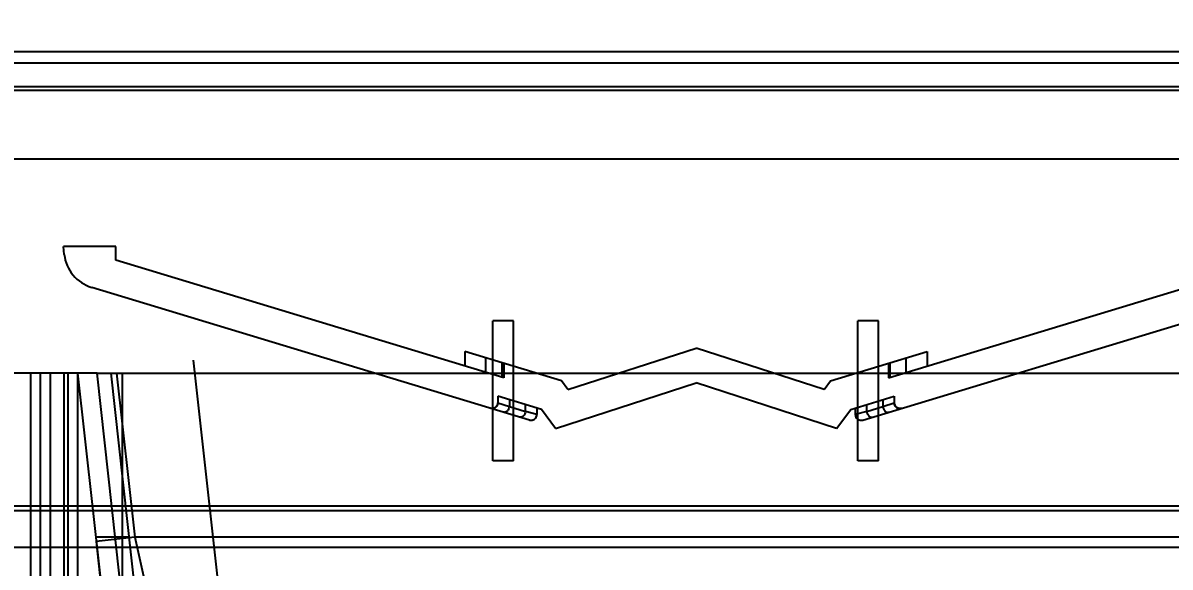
# Model space of a CAD drawing. Header units: millimetres. Extents: x -97344 to -49824, y -57049 to -40247.
# Drawn here: x -69574.2 to -69515.3, y -52818.8 to -52790.9 of the extents above; entities that cross this region are included whole.
import ezdxf

# ---------------------------------------------------------------- set-up
doc = ezdxf.new("R2010")
doc.units = ezdxf.units.MM
doc.header["$LTSCALE"] = 200
doc.header["$PDSIZE"] = -1
for name, color, linetype in [('06___PRT_ALL_SURFS', 7, 'Continuous'), ('DIM', 3, 'Continuous'), ('LAY0001', 7, 'Continuous')]:
    doc.layers.add(name, color=color, linetype=linetype)
doc.styles.add('TSSD_Dimension', font='tssdeng.shx', dxfattribs={"width": 0.7, "bigfont": 'hztxt.shx'})
doc.dimstyles.new('TSSD_20_20', dxfattribs={"dimtxt": 60, "dimasz": 20, "dimexe": 20, "dimexo": 50, "dimgap": 20, "dimtad": 1, "dimdec": 0, "dimzin": 0, "dimdsep": 46, "dimtxsty": 'TSSD_Dimension', "dimblk": 'ARCHTICK', "dimcen": 0, "dimdle": 20, "dimclrt": 7, "dimadec": 0, "dimazin": 0, "dimtfac": 1, "dimtdec": 0, "dimtix": 1, "dimtmove": 2, "dimatfit": 3, "dimfxl": 1, "dimtolj": 1, "dimtzin": 0, "dimarcsym": 0})

# ---------------------------------------------------------------- blocks, each defined once
blk = doc.blocks.new('23-D1020-B_EXTRUSION-MAIN-BODY_BASESTAND-0_5m_Absen-PL__363', base_point=(418.75, -61.98))
at = {"color": 7, "linetype": 'Continuous'}
for p, q in [((892.007, 18.02), (441.246, 18.02)), ((892.007, 17.82), (441.246, 17.82))]:
    blk.add_line(p, q, dxfattribs=at)
blk = doc.blocks.new('Top1', base_point=(668.75, -75.52))
blk.add_blockref('23-D1020-B_EXTRUSION-MAIN-BODY_BASESTAND-0_5m_Absen-PL__363', (418.75, -61.98))
blk = doc.blocks.new('*U1521')
blk.add_blockref('Top1', (0, -50.114))
blk = doc.blocks.new('*U1522')
at = {"layer": 'DIM', "color": 0, "linetype": 'ByBlock', "lineweight": -2, "transparency": 16777216}
blk.add_blockref('*U1521', (0, 0), dxfattribs=at)
blk = doc.blocks.new('2250')
at = {"color": 7, "linetype": 'Continuous'}
for p, q in [((-45202.36, -64419.34), (-45473.202, -64419.34)), ((-45389.543, -64419.919), (-45286.019, -64419.919)), ((-45348.226, -64440.34), (-45348.226, -64433.15)), ((-45347.156, -64433.15), (-45348.226, -64433.15)), ((-45347.156, -64440.34), (-45347.156, -64433.15)), ((-45329.476, -64440.34), (-45329.476, -64433.15)), ((-45328.406, -64433.15), (-45329.476, -64433.15)), ((-45328.406, -64440.34), (-45328.406, -64433.15)), ((-45347.156, -64440.34), (-45348.226, -64440.34)), ((-45328.406, -64440.34), (-45329.476, -64440.34)), ((-45373.872, -64442.645), (-45301.69, -64442.645)), ((-45301.69, -64442.909), (-45373.872, -64442.909)), ((-45375.337, -64444.768), (-45300.224, -64444.768))]:
    blk.add_line(p, q, dxfattribs=at)
at = {"layer": '06___PRT_ALL_SURFS', "color": 7, "linetype": 'Continuous'}
blk.add_line((-45381.773, -64424.84), (-45293.789, -64424.84), dxfattribs=at)
at = {"layer": 'LAY0001', "color": 7, "linetype": 'Continuous'}
for p, q in [((-45370.237, -64429.743), (-45370.281, -64429.34)), ((-45367.581, -64429.34), (-45370.281, -64429.34)), ((-45367.581, -64430.038), (-45367.581, -64429.34)), ((-45347.659, -64436.072), (-45367.581, -64430.038)), ((-45327.903, -64436.072), (-45307.981, -64430.038)), ((-45346.346, -64438.246), (-45368.829, -64431.437)), ((-45329.216, -64438.246), (-45306.733, -64431.437)), ((-45349.659, -64434.735), (-45349.659, -64435.466)), ((-45344.694, -64436.238), (-45349.659, -64434.735)), ((-45344.362, -64436.685), (-45337.781, -64434.553)), ((-45331.199, -64436.685), (-45337.781, -64434.553)), ((-45330.868, -64436.238), (-45325.903, -64434.735)), ((-45325.903, -64434.735), (-45325.903, -64435.466)), ((-45359.597, -64471.137), (-45363.595, -64435.177)), ((-45348.575, -64435.794), (-45348.575, -64435.063)), ((-45347.747, -64436.045), (-45347.747, -64435.314)), ((-45347.659, -64435.34), (-45347.659, -64436.072)), ((-45327.903, -64435.34), (-45327.903, -64436.072)), ((-45327.815, -64436.045), (-45327.815, -64435.314)), ((-45326.986, -64435.794), (-45326.986, -64435.063)), ((-45368.553, -64435.84), (-45391.579, -64435.84)), ((-45371.967, -64435.84), (-45371.967, -64465.8)), ((-45371.467, -64435.84), (-45371.467, -64466.3)), ((-45370.967, -64435.84), (-45370.967, -64470.8)), ((-45370.267, -64435.84), (-45370.267, -64470.8)), ((-45370.053, -64435.84), (-45370.053, -64467.714)), ((-45369.559, -64435.84), (-45368.4, -64446.26)), ((-45369.553, -64435.84), (-45369.553, -64468.214)), ((-45367.394, -64446.26), (-45368.553, -64435.84)), ((-45368.553, -64435.84), (-45306.009, -64435.84)), ((-45367.848, -64435.84), (-45363.973, -64470.693)), ((-45367.546, -64435.84), (-45366.61, -64444.26)), ((-45367.267, -64435.84), (-45367.267, -64470.8)), ((-45345, -64438.679), (-45337.781, -64436.34)), ((-45344.362, -64436.685), (-45344.694, -64436.238)), ((-45330.562, -64438.679), (-45337.781, -64436.34)), ((-45331.199, -64436.685), (-45330.868, -64436.238)), ((-45347.959, -64437.026), (-45347.959, -64437.353)), ((-45345.724, -64437.702), (-45347.959, -64437.026)), ((-45347.959, -64437.353), (-45347.373, -64437.557)), ((-45347.373, -64437.203), (-45347.373, -64437.557)), ((-45329.837, -64437.702), (-45327.603, -64437.026)), ((-45328.189, -64437.203), (-45328.189, -64437.557)), ((-45328.189, -64437.557), (-45327.603, -64437.353)), ((-45327.603, -64437.026), (-45327.603, -64437.353)), ((-45347.373, -64437.557), (-45346.545, -64437.808)), ((-45346.545, -64437.808), (-45346.545, -64437.454)), ((-45345.959, -64437.959), (-45346.545, -64437.808)), ((-45345.959, -64437.631), (-45345.959, -64437.959)), ((-45345, -64438.679), (-45345.724, -64437.702)), ((-45330.562, -64438.679), (-45329.837, -64437.702)), ((-45329.603, -64437.631), (-45329.603, -64437.959)), ((-45329.017, -64437.808), (-45329.603, -64437.959)), ((-45329.017, -64437.808), (-45329.017, -64437.454)), ((-45329.017, -64437.808), (-45328.189, -64437.557)), ((-45366.912, -64444.26), (-45368.623, -64444.26)), ((-45366.61, -64444.26), (-45368.598, -64444.481)), ((-45308.951, -64444.26), (-45366.61, -64444.26)), ((-45366.61, -64444.26), (-45366.166, -64446.26)), ((-45368.598, -64444.481), (-45368.153, -64448.481))]:
    blk.add_line(p, q, dxfattribs=at)
for points in [[(-45347.959, -64437.353), (-45347.962, -64437.399), (-45347.973, -64437.444), (-45347.991, -64437.488), (-45348.015, -64437.527), (-45348.045, -64437.563), (-45348.08, -64437.594), (-45348.119, -64437.618), (-45348.162, -64437.637), (-45348.207, -64437.648), (-45348.253, -64437.653), (-45348.3, -64437.65), (-45348.346, -64437.64)], [(-45327.216, -64437.64), (-45327.261, -64437.65), (-45327.308, -64437.653), (-45327.355, -64437.648), (-45327.4, -64437.637), (-45327.442, -64437.618), (-45327.482, -64437.594), (-45327.517, -64437.563), (-45327.547, -64437.527), (-45327.571, -64437.487), (-45327.588, -64437.444), (-45327.599, -64437.399), (-45327.603, -64437.353)], [(-45346.346, -64438.246), (-45346.3, -64438.256), (-45346.253, -64438.258), (-45346.207, -64438.254), (-45346.162, -64438.242), (-45346.119, -64438.224), (-45346.08, -64438.199), (-45346.045, -64438.169), (-45346.015, -64438.133), (-45345.991, -64438.093), (-45345.973, -64438.05), (-45345.962, -64438.005), (-45345.959, -64437.959)], [(-45329.603, -64437.959), (-45329.599, -64438.005), (-45329.588, -64438.05), (-45329.571, -64438.093), (-45329.547, -64438.133), (-45329.517, -64438.169), (-45329.482, -64438.199), (-45329.442, -64438.224), (-45329.399, -64438.242), (-45329.354, -64438.254), (-45329.308, -64438.258), (-45329.261, -64438.256), (-45329.216, -64438.246)]]:
    blk.add_lwpolyline(points, dxfattribs=at)
for centre, radius, start, end in [((-45368.249, -64429.522), 2, 186.34395, 253.15063), ((-45348.259, -64437.353), 0.3, 253.15063, 0), ((-45327.303, -64437.353), 0.3, 180, 286.84937), ((-45346.259, -64437.959), 0.3, 253.15063, 0), ((-45329.303, -64437.959), 0.3, 180, 286.84937)]:
    blk.add_arc(centre, radius, start, end, dxfattribs=at)
for points, knots in [([(-45347.373, -64437.557), (-45347.379, -64437.597), (-45347.398, -64437.659), (-45347.44, -64437.733), (-45347.481, -64437.783), (-45347.529, -64437.821), (-45347.579, -64437.845), (-45347.628, -64437.852), (-45347.658, -64437.848), (-45347.672, -64437.844)], [0, 0, 0, 0, 0.266906, 0.410935, 0.552183, 0.683904, 0.802494, 0.906754, 1, 1, 1, 1]), ([(-45346.545, -64437.808), (-45346.551, -64437.85), (-45346.57, -64437.913), (-45346.615, -64437.988), (-45346.656, -64438.038), (-45346.704, -64438.074), (-45346.754, -64438.096), (-45346.801, -64438.103), (-45346.83, -64438.099), (-45346.844, -64438.095)], [0, 0, 0, 0, 0.275858, 0.42209, 0.563552, 0.693527, 0.809296, 0.910265, 1, 1, 1, 1]), ([(-45329.017, -64437.808), (-45329.011, -64437.85), (-45328.991, -64437.913), (-45328.947, -64437.988), (-45328.905, -64438.038), (-45328.857, -64438.074), (-45328.808, -64438.096), (-45328.761, -64438.103), (-45328.731, -64438.099), (-45328.718, -64438.095)], [0, 0, 0, 0, 0.27586, 0.422091, 0.563553, 0.693528, 0.809297, 0.910266, 1, 1, 1, 1]), ([(-45328.189, -64437.557), (-45328.182, -64437.597), (-45328.164, -64437.659), (-45328.121, -64437.733), (-45328.08, -64437.783), (-45328.033, -64437.821), (-45327.983, -64437.845), (-45327.934, -64437.852), (-45327.903, -64437.848), (-45327.889, -64437.844)], [0, 0, 0, 0, 0.266908, 0.410937, 0.552184, 0.683905, 0.802495, 0.906755, 1, 1, 1, 1])]:
    blk.add_open_spline(points, degree=3, knots=knots, dxfattribs=at)
blk = doc.blocks.new('*U1514')
at = {"layer": 'DIM', "color": 3}
blk.add_blockref('2250', (45347.11, 64440.647), dxfattribs=at)
blk = doc.blocks.new('*U1516')
at = {"layer": 'DIM', "color": 0, "linetype": 'ByBlock', "lineweight": -2, "transparency": 16777216}
blk.add_blockref('*U1514', (0, 0), dxfattribs=at)
blk = doc.blocks.new('_ArchTick')
at = {"color": 0, "linetype": 'ByBlock', "const_width": 0.5}
blk.add_lwpolyline([(-0.7071, -0.7071), (0.7071, 0.7071)], dxfattribs=at)
blk = doc.blocks.new('*D1537')
at = {"layer": 'Defpoints', "color": 0, "transparency": 16777216}
for p in [(-70012.084, -52777.889), (-69774.572, -52777.889), (-69539.665, -53430.314)]:
    blk.add_point(p, dxfattribs=at)
at = {"layer": 'DIM', "color": 0, "lineweight": -2, "transparency": 16777216}
for p, q in [((-70012.084, -53450.314), (-70012.084, -52757.889)), ((-69824.572, -52777.889), (-70032.084, -52777.889)), ((-69589.665, -53430.314), (-70032.084, -53430.314))]:
    blk.add_line(p, q, dxfattribs=at)
at = {"layer": 'DIM', "color": 0, "lineweight": -2, "transparency": 16777216, "xscale": 20, "yscale": 20, "zscale": 20}
for p, rotation in [((-70012.084, -52777.889), 90), ((-70012.084, -53430.314), 270)]:
    blk.add_blockref('_ArchTick', p, dxfattribs=dict(at, rotation=rotation))
at = {"layer": 'DIM', "color": 7, "transparency": 16777216, "insert": (-70062.084, -53104.101), "char_height": 60, "attachment_point": 5, "rotation": 90, "style": 'TSSD_Dimension'}
blk.add_mtext('\\A1;652', dxfattribs=at)

msp = doc.modelspace()

# ---------------------------------------------------------------- block references
at = {"layer": 'DIM', "color": 3}
for name, p in [('*U1522', (-69539.665, -52837.614)), ('*U1516', (-69548.994, -52813.697))]:
    msp.add_blockref(name, p, dxfattribs=at)

# ---------------------------------------------------------------- dimensions: what is measured, and where the dimension line sits
dim = msp.add_linear_dim(base=(-70012.084, -52777.889), p1=(-69539.665, -53430.314), p2=(-69774.572, -52777.889), angle=90, dimstyle='TSSD_20_20', dxfattribs=at)
dim.commit()
dim.dimension.update_dxf_attribs({"geometry": '*D1537', "text_midpoint": (-70062.084, -53104.101)})

doc.saveas('drawing.dxf')
